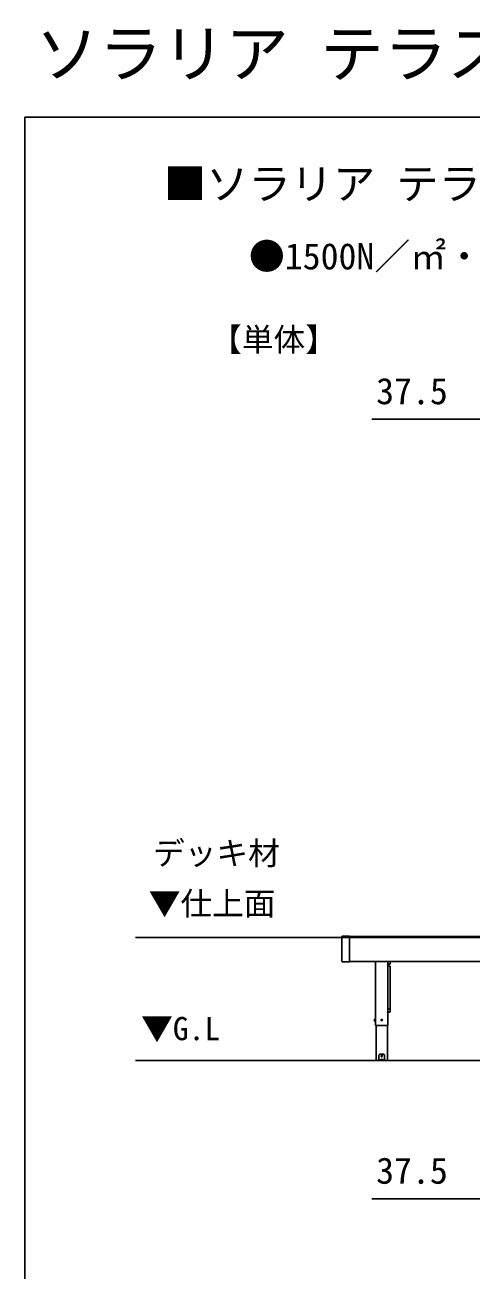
# Model space of a CAD drawing. Units: millimetres, scale not verified. Extents: x -10500 to 10500, y -15600 to 15524.
# Drawn here: x -10500 to -7966, y 8449 to 15524 of the extents above; entities that cross this region are included whole.
import ezdxf
from ezdxf.enums import TextEntityAlignment as Align

# ---------------------------------------------------------------- set-up
doc = ezdxf.new("R2010")
doc.units = ezdxf.units.MM
doc.header["$LTSCALE"] = 80
for name, color, linetype in [('0-2_USER1', 3, 'Continuous'), ('0-5_YKK_A1', 4, 'Continuous'), ('0-6_YKK_D', 6, 'Continuous'), ('0-7_YKK_ZWAK', 7, 'Continuous')]:
    doc.layers.add(name, color=color, linetype=linetype)
doc.styles.add('ＭＳ ゴシック', font='')
doc.styles.get('ＭＳ ゴシック').set_extended_font_data('MS Gothic')

msp = doc.modelspace()

# ---------------------------------------------------------------- linework, layer by layer
at = {"layer": '0-5_YKK_A1'}
for p, q in [((8068.31, 10339.5), (-9871.02, 10339.5)), ((-8700, 10203.41), (-8700, 10343.59)), ((-8699.61, 10344.39), (-8699.71, 10344.29)), ((-8699.61, 10344.39), (-8697.39, 10346.61)), ((-8697.29, 10346.71), (-8697.39, 10346.61)), ((-8696.59, 10347), (-8658, 10347)), ((-8657, 10346), (-8657, 10343.59)), ((-5988, 10344.5), (-8657, 10344.5)), ((-8699.71, 10202.71), (-8699.61, 10202.61)), ((-8697.39, 10200.39), (-8699.61, 10202.61)), ((-8697.39, 10200.39), (-8697.29, 10200.29)), ((-8658, 10200), (-8696.59, 10200)), ((-5988, 10202.5), (-8657, 10202.5)), ((-8508.08, 10202.5), (-8508.08, 9839.5)), ((-8508, 10202.5), (-8508, 9839.5)), ((-8438, 10202.5), (-8438, 9839.5)), ((-8438, 10202.5), (-8438, 9839.5)), ((-8437.92, 10202.5), (-8437.92, 9839.5)), ((-8425.8, 10188.3), (-8425.8, 10202.5)), ((-8437.2, 10187.3), (-8426.8, 10187.3)), ((-8426.8, 10176.16), (-8437.2, 10176.16)), ((-8426.8, 10175.91), (-8437.2, 10175.91)), ((-8427, 10175.54), (-8437, 10175.54)), ((-8426, 9933.92), (-8426, 10174.62)), ((-8425.8, 10175.16), (-8425.8, 10158.01)), ((-8437.2, 9934.29), (-8426.8, 9934.29)), ((-8437.2, 9915.21), (-8426.8, 9915.21)), ((-8425.8, 9933.36), (-8425.8, 9933.23)), ((-8425.8, 9933.23), (-8425.8, 9932.7)), ((-8425.8, 9932.7), (-8425.8, 9930.14)), ((-8425.8, 9930.14), (-8425.8, 9918.45)), ((-8514.8, 9874.5), (-8514.35, 9875.27)), ((-8514.8, 9874.5), (-8514.8, 9864.5)), ((-8514.35, 9875.27), (-8510.8, 9875.27)), ((-8514.35, 9872.39), (-8510.8, 9872.39)), ((-8514.35, 9866.61), (-8510.8, 9866.61)), ((-8510.8, 9875.27), (-8510.8, 9863.73)), ((-8509.6, 9875.75), (-8508, 9875.75)), ((-8437.92, 9839.5), (-8508.08, 9839.5)), ((-8505.65, 9839.5), (-8505.65, 9639.5)), ((-8475.24, 9870), (-8474.14, 9870.02)), ((-8475.24, 9869), (-8474.14, 9868.98)), ((-8474.14, 9870.02), (-8473.62, 9870.12)), ((-8474.14, 9868.98), (-8473.62, 9868.88)), ((-8473.52, 9870.64), (-8473.62, 9870.12)), ((-8473.52, 9868.36), (-8473.62, 9868.88)), ((-8473.5, 9871.74), (-8473.52, 9870.64)), ((-8473.5, 9867.26), (-8473.52, 9868.36)), ((-8472.5, 9871.74), (-8472.48, 9870.64)), ((-8472.5, 9867.26), (-8472.48, 9868.36)), ((-8472.48, 9870.64), (-8472.38, 9870.12)), ((-8472.48, 9868.36), (-8472.38, 9868.88)), ((-8471.86, 9870.02), (-8472.38, 9870.12)), ((-8471.86, 9868.98), (-8472.38, 9868.88)), ((-8470.76, 9870), (-8471.86, 9870.02)), ((-8470.76, 9869), (-8471.86, 9868.98)), ((-8440.35, 9839.5), (-8440.35, 9639.5)), ((8068.31, 9639.5), (-9871.02, 9639.5)), ((-8440.35, 9639.5), (-8505.65, 9639.5)), ((-8489, 9642.5), (-8489, 9669.67)), ((-8489, 9642), (-8489, 9642.5)), ((-8489, 9639.5), (-8489, 9642)), ((-8489, 9642), (-8488.41, 9642)), ((-8488.41, 9639.5), (-8489, 9639.5)), ((-8484, 9675.5), (-8488.41, 9671.09)), ((-8488.41, 9642), (-8484, 9642)), ((-8462, 9675.5), (-8484, 9675.5)), ((-8462, 9642), (-8484, 9642)), ((-8462, 9639.5), (-8484, 9639.5)), ((-8474.44, 9646.96), (-8478.9, 9642.5)), ((-8477, 9642.92), (-8477, 9642.5)), ((-8477, 9642.5), (-8469, 9642.5)), ((-8476.5, 9642), (-8469.5, 9642)), ((-8475.24, 9665), (-8474.14, 9665.02)), ((-8475.24, 9664), (-8474.14, 9663.98)), ((-8474.14, 9665.02), (-8473.62, 9665.12)), ((-8474.14, 9663.98), (-8473.62, 9663.88)), ((-8473.52, 9665.64), (-8473.62, 9665.12)), ((-8473.52, 9663.36), (-8473.62, 9663.88)), ((-8473.5, 9666.74), (-8473.52, 9665.64)), ((-8473.5, 9662.26), (-8473.52, 9663.36)), ((-8472.5, 9666.74), (-8472.48, 9665.64)), ((-8472.5, 9662.26), (-8472.48, 9663.36)), ((-8472.48, 9665.64), (-8472.38, 9665.12)), ((-8472.48, 9663.36), (-8472.38, 9663.88)), ((-8471.86, 9665.02), (-8472.38, 9665.12)), ((-8471.86, 9663.98), (-8472.38, 9663.88)), ((-8470.76, 9665), (-8471.86, 9665.02)), ((-8470.76, 9664), (-8471.86, 9663.98)), ((-8467.1, 9642.5), (-8471.56, 9646.96)), ((-8469, 9642.92), (-8469, 9642.5)), ((-8457.59, 9671.09), (-8462, 9675.5)), ((-8462, 9639.5), (-8462, 9642)), ((-8462, 9642), (-8457.59, 9642)), ((-8457.59, 9639.5), (-8462, 9639.5)), ((-8457.59, 9642), (-8457, 9642)), ((-8457, 9642.5), (-8457, 9669.67)), ((-8457, 9642.5), (-8457, 9642))]:
    msp.add_line(p, q, dxfattribs=at)
for points in [[(-8657, 10343.59), (-8657, 10203.41), (-8657, 10201)], [(-8425.8, 9918.45), (-8425.8, 9916.4), (-8425.8, 9916.21)], [(-8514.8, 9864.5), (-8514.35, 9863.73), (-8510.8, 9863.73)], [(-8508, 9863.25), (-8509.6, 9863.25), (-8509.6, 9875.75)], [(-8484, 9642), (-8484, 9639.5), (-8488.41, 9639.5)], [(-8457, 9642), (-8457, 9639.5), (-8457.59, 9639.5)]]:
    msp.add_lwpolyline(points, dxfattribs=at)
msp.add_lwpolyline([(-8510.8, 9875.25), (-8509.6, 9875.25), (-8509.6, 9863.75), (-8510.8, 9863.75)], close=True, dxfattribs=at)
for centre, radius in [((-8473, 9869.5), 4), ((-8470.88, 9867.38), 0.3), ((-8473, 9664.5), 4), ((-8470.88, 9662.38), 0.3)]:
    msp.add_circle(centre, radius, dxfattribs=at)
for centre, radius, start, end in [((-8699, 10343.59), 1, 135, 180), ((-8696.59, 10346), 1, 90, 135), ((-8658, 10346), 1, 0, 90), ((-8699, 10203.41), 1, 180, 225), ((-8696.59, 10201), 1, 225, 270), ((-8658, 10201), 1, 270, 0), ((-8437.2, 10188.3), 1, 223.92867, 270), ((-8437.2, 10175.16), 1, 90, 136.07133), ((-8437.21, 10174.89), 1.03, 89.33234, 133.67747), ((-8437.04, 10174.58), 0.964, 87.79679, 156.39643), ((-8426.96, 10174.58), 0.964, 2.3873, 92.20321), ((-8426.8, 10188.3), 1, 270, 0), ((-8426.8, 10175.16), 1, 0, 90), ((-8426.76, 10174.95), 0.964, 2.3873, 92.20321), ((-8426.68, 10158.01), 0.881, 320.61871, 359.66491), ((-8437.24, 9933.32), 0.964, 87.79679, 135.1392), ((-8437.2, 9916.21), 1, 223.92867, 270), ((-8426.76, 9933.32), 0.964, 2.3873, 92.20321), ((-8426.8, 9916.21), 1, 270, 0), ((-8512.24, 9873.83), 2.56, 145.61708, 214.38292), ((-8505.25, 9869.5), 9.55, 162.41276, 197.58724), ((-8512.24, 9865.17), 2.56, 145.61708, 214.38292), ((-8473, 9869.5), 2.3, 167.44414, 192.55586), ((-8473, 9869.5), 2.3, 77.44414, 102.55586), ((-8473, 9869.5), 2.3, 257.44414, 282.55586), ((-8473, 9869.5), 2.3, 347.44414, 12.55586), ((-8487, 9669.67), 2, 135, 180), ((-8476, 9642.92), 1, 126.03188, 180), ((-8476.5, 9642.5), 0.5, 180, 270), ((-8473, 9638.8), 6.1, 53.96812, 126.03188), ((-8473, 9664.5), 2.3, 167.44414, 192.55586), ((-8473, 9664.5), 2.3, 77.44414, 102.55586), ((-8473, 9664.5), 2.3, 257.44414, 282.55586), ((-8473, 9664.5), 2.3, 347.44414, 12.55586), ((-8469.5, 9642.5), 0.5, 270, 0), ((-8470, 9642.92), 1, 0, 53.96812), ((-8459, 9669.67), 2, 0, 45)]:
    msp.add_arc(centre, radius, start, end, dxfattribs=at)
for centre, major_axis, ratio, start_param, end_param in [((-8478.4, 9642.5), (0.688, 0.425), 0.381966, 2.1243707, 3.695167), ((-8473, 9644.07), (0, -3.54), 0.707107, 2.5261129, 3.7570724), ((-8467.6, 9642.5), (0.688, -0.425), 0.381966, 5.7296109, 7.3004073)]:
    msp.add_ellipse(centre, major_axis=major_axis, ratio=ratio, start_param=start_param, end_param=end_param, dxfattribs=at)
at = {"layer": '0-6_YKK_D'}
for p, q in [((-7830.5, 13284.04), (-8529.73, 13284.04)), ((-7830.5, 8854.5), (-8529.73, 8854.5))]:
    msp.add_line(p, q, dxfattribs=at)
at = {"layer": '0-7_YKK_ZWAK'}
for q in [(-10500, -15600.5), (10500, 14999.5)]:
    msp.add_line((-10500, 14999.5), q, dxfattribs=at)

# ---------------------------------------------------------------- texts
at = {"layer": '0-2_USER1', "style": 'ＭＳ ゴシック'}
for s, height, p in [('ソラリア テラス囲い・バルコニー囲い', 263.9, (-10440.64, 15150.5)), ('■ソラリア テラス囲い スタンダードタイプ デッキ納まり〈規格寸法図例〉', 176, (-9710.45, 14480.95)), ('●1500N／㎡・3000N／㎡ 3～6尺', 149.6, (-9227.82, 14090.16)), ('【単体】', 132, (-9447.68, 13630.77)), ('デッキ材', 132, (-9772.12, 10712.3)), ('▼仕上面', 132, (-9796.68, 10425.9)), ('▼G.L', 132, (-9839.78, 9715.57))]:
    msp.add_text(s, height=height, dxfattribs=at).set_placement(p, align=Align.BOTTOM_LEFT)
at = {"layer": '0-6_YKK_D', "style": 'ＭＳ ゴシック'}
for p in [(-8504.8, 13324.04), (-8504.8, 8894.5)]:
    msp.add_text('37.5', height=149.6, dxfattribs=at).set_placement(p, align=Align.BOTTOM_LEFT)

doc.saveas('drawing.dxf')
